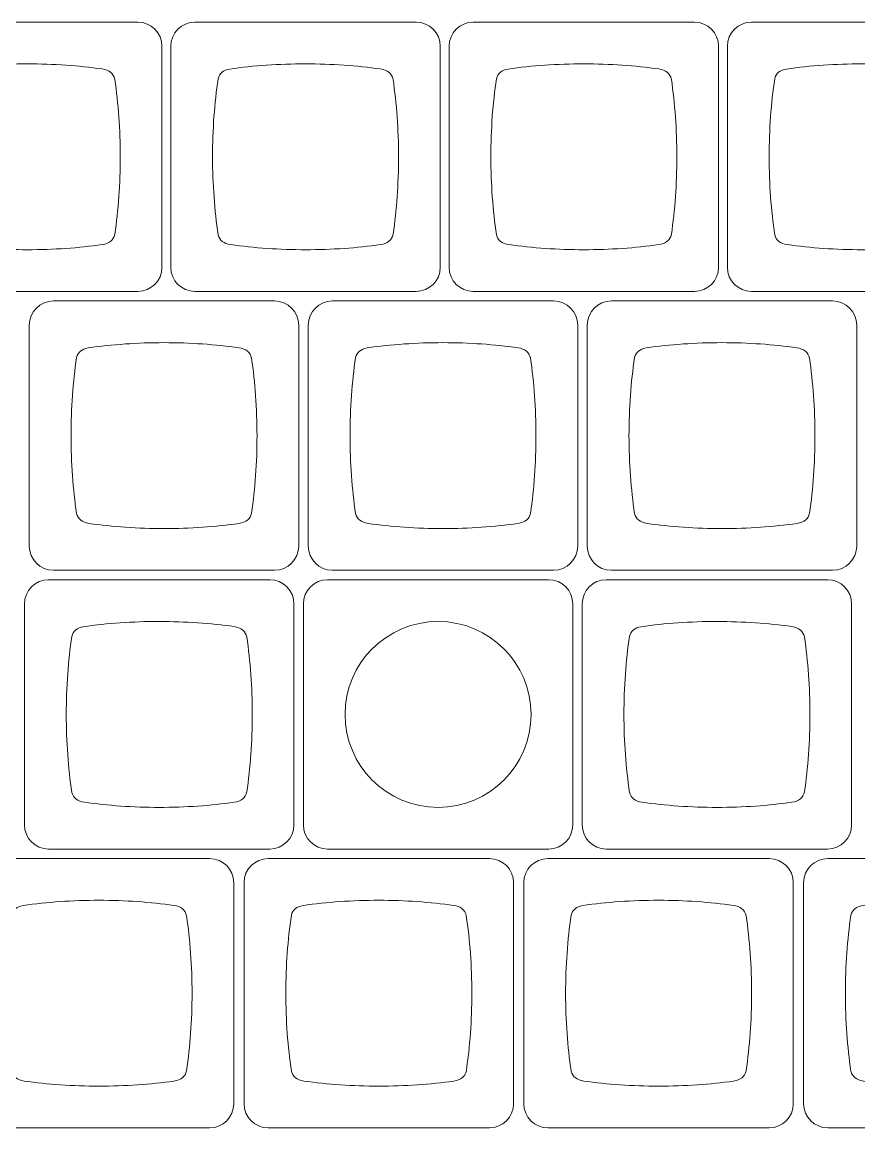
# Model space of a CAD drawing. Header units: millimetres. Extents: x -493 to 473, y -489 to 489.
# Drawn here: x -425.1 to -367.9, y -48.7 to 26.8 of the extents above; entities that cross this region are included whole.
import ezdxf

# ---------------------------------------------------------------- set-up
doc = ezdxf.new("R2010")
doc.units = ezdxf.units.MM
doc.header["$MEASUREMENT"] = 0
doc.layers.add('Layer 1', color=7, linetype='Continuous')

msp = doc.modelspace()

# ---------------------------------------------------------------- linework, layer by layer
at = {"layer": 'Layer 1', "color": 250, "lineweight": 9}
msp.add_ellipse((-396.6687, -20.4968), major_axis=(0, 6.35), ratio=1, dxfattribs=at)
for points, knots in [([(-432.2769, 8.4032), (-432.2769, 8.4032), (-417.1695, 8.4032), (-417.1695, 8.4032), (-417.1695, 8.4032), (-416.264, 8.4032), (-415.5232, 9.144), (-415.5232, 10.0495), (-415.5232, 10.0495), (-415.5232, 10.0495), (-415.5232, 25.1569), (-415.5232, 25.1569), (-415.5232, 25.1569), (-415.5232, 26.0624), (-416.264, 26.8032), (-417.1695, 26.8032), (-417.1695, 26.8032), (-417.1695, 26.8032), (-432.2769, 26.8032), (-432.2769, 26.8032), (-432.2769, 26.8032), (-433.1824, 26.8032), (-433.9232, 26.0624), (-433.9232, 25.1569), (-433.9232, 25.1569), (-433.9232, 25.1569), (-433.9232, 10.0495), (-433.9232, 10.0495), (-433.9232, 10.0495), (-433.9232, 9.144), (-433.1824, 8.4032), (-432.2769, 8.4032)], [0, 0, 0, 0, 0.1111111, 0.1111111, 0.1111111, 0.1111111, 0.2222222, 0.2222222, 0.2222222, 0.2222222, 0.3333333, 0.3333333, 0.3333333, 0.3333333, 0.4444444, 0.4444444, 0.4444444, 0.4444444, 0.5555556, 0.5555556, 0.5555556, 0.5555556, 0.6666667, 0.6666667, 0.6666667, 0.6666667, 0.7777778, 0.7777778, 0.7777778, 0.7777778, 1, 1, 1, 1]), ([(-413.2734, 8.4032), (-413.2734, 8.4032), (-398.166, 8.4032), (-398.166, 8.4032), (-398.166, 8.4032), (-397.2605, 8.4032), (-396.5197, 9.144), (-396.5197, 10.0495), (-396.5197, 10.0495), (-396.5197, 10.0495), (-396.5197, 25.1569), (-396.5197, 25.1569), (-396.5197, 25.1569), (-396.5197, 26.0624), (-397.2605, 26.8032), (-398.166, 26.8032), (-398.166, 26.8032), (-398.166, 26.8032), (-413.2734, 26.8032), (-413.2734, 26.8032), (-413.2734, 26.8032), (-414.1789, 26.8032), (-414.9197, 26.0624), (-414.9197, 25.1569), (-414.9197, 25.1569), (-414.9197, 25.1569), (-414.9197, 10.0495), (-414.9197, 10.0495), (-414.9197, 10.0495), (-414.9197, 9.144), (-414.1789, 8.4032), (-413.2734, 8.4032)], [0, 0, 0, 0, 0.1111111, 0.1111111, 0.1111111, 0.1111111, 0.2222222, 0.2222222, 0.2222222, 0.2222222, 0.3333333, 0.3333333, 0.3333333, 0.3333333, 0.4444444, 0.4444444, 0.4444444, 0.4444444, 0.5555556, 0.5555556, 0.5555556, 0.5555556, 0.6666667, 0.6666667, 0.6666667, 0.6666667, 0.7777778, 0.7777778, 0.7777778, 0.7777778, 1, 1, 1, 1]), ([(-394.2698, 8.4032), (-394.2698, 8.4032), (-379.1624, 8.4032), (-379.1624, 8.4032), (-379.1624, 8.4032), (-378.2569, 8.4032), (-377.5161, 9.144), (-377.5161, 10.0495), (-377.5161, 10.0495), (-377.5161, 10.0495), (-377.5161, 25.1569), (-377.5161, 25.1569), (-377.5161, 25.1569), (-377.5161, 26.0624), (-378.2569, 26.8032), (-379.1624, 26.8032), (-379.1624, 26.8032), (-379.1624, 26.8032), (-394.2698, 26.8032), (-394.2698, 26.8032), (-394.2698, 26.8032), (-395.1753, 26.8032), (-395.9161, 26.0624), (-395.9161, 25.1569), (-395.9161, 25.1569), (-395.9161, 25.1569), (-395.9161, 10.0495), (-395.9161, 10.0495), (-395.9161, 10.0495), (-395.9161, 9.144), (-395.1753, 8.4032), (-394.2698, 8.4032)], [0, 0, 0, 0, 0.1111111, 0.1111111, 0.1111111, 0.1111111, 0.2222222, 0.2222222, 0.2222222, 0.2222222, 0.3333333, 0.3333333, 0.3333333, 0.3333333, 0.4444444, 0.4444444, 0.4444444, 0.4444444, 0.5555556, 0.5555556, 0.5555556, 0.5555556, 0.6666667, 0.6666667, 0.6666667, 0.6666667, 0.7777778, 0.7777778, 0.7777778, 0.7777778, 1, 1, 1, 1]), ([(-375.2662, 8.4032), (-375.2662, 8.4032), (-360.1588, 8.4032), (-360.1588, 8.4032), (-360.1588, 8.4032), (-359.2533, 8.4032), (-358.5125, 9.144), (-358.5125, 10.0495), (-358.5125, 10.0495), (-358.5125, 10.0495), (-358.5125, 25.1569), (-358.5125, 25.1569), (-358.5125, 25.1569), (-358.5125, 26.0624), (-359.2533, 26.8032), (-360.1588, 26.8032), (-360.1588, 26.8032), (-360.1588, 26.8032), (-375.2662, 26.8032), (-375.2662, 26.8032), (-375.2662, 26.8032), (-376.1717, 26.8032), (-376.9125, 26.0624), (-376.9125, 25.1569), (-376.9125, 25.1569), (-376.9125, 25.1569), (-376.9125, 10.0495), (-376.9125, 10.0495), (-376.9125, 10.0495), (-376.9125, 9.144), (-376.1717, 8.4032), (-375.2662, 8.4032)], [0, 0, 0, 0, 0.1111111, 0.1111111, 0.1111111, 0.1111111, 0.2222222, 0.2222222, 0.2222222, 0.2222222, 0.3333333, 0.3333333, 0.3333333, 0.3333333, 0.4444444, 0.4444444, 0.4444444, 0.4444444, 0.5555556, 0.5555556, 0.5555556, 0.5555556, 0.6666667, 0.6666667, 0.6666667, 0.6666667, 0.7777778, 0.7777778, 0.7777778, 0.7777778, 1, 1, 1, 1]), ([(-424.723, 23.9527), (-422.9324, 23.9522), (-421.2125, 23.8293), (-419.6103, 23.6038), (-419.6103, 23.6038), (-419.6103, 23.6038), (-419.6103, 23.6037), (-419.6103, 23.6037), (-419.6103, 23.6037), (-419.1235, 23.5308), (-418.8336, 23.2982), (-418.7464, 22.8935), (-418.7464, 22.8935), (-418.5044, 21.2406), (-418.3721, 19.459), (-418.3717, 17.6012), (-418.3717, 17.6012), (-418.3712, 15.7435), (-418.5027, 13.9619), (-418.7439, 12.309), (-418.7439, 12.309), (-418.8309, 11.9048), (-419.1202, 11.6724), (-419.6059, 11.5995), (-419.6059, 11.5995), (-421.2084, 11.3746), (-422.9288, 11.2524), (-424.7201, 11.2528), (-424.7201, 11.2528), (-426.5119, 11.2532), (-428.2329, 11.3764), (-429.8359, 11.6022), (-429.8359, 11.6022), (-429.8359, 11.6022), (-429.8358, 11.6026), (-429.8358, 11.6026), (-429.8358, 11.6026), (-430.3088, 11.6734), (-430.596, 11.8951), (-430.6919, 12.2791), (-430.6919, 12.2791), (-430.9369, 13.9412), (-431.071, 15.7341), (-431.0714, 17.6042), (-431.0714, 17.6042), (-431.0719, 19.476), (-430.9384, 21.2704), (-430.6938, 22.9337), (-430.6938, 22.9337), (-430.6012, 23.3006), (-430.3332, 23.5186), (-429.8944, 23.5978), (-429.8944, 23.5978), (-428.2757, 23.8279), (-426.5356, 23.9531), (-424.723, 23.9527)], [0, 0, 0, 0, 0.0666667, 0.0666667, 0.0666667, 0.0666667, 0.1333333, 0.1333333, 0.1333333, 0.1333333, 0.2, 0.2, 0.2, 0.2, 0.2666667, 0.2666667, 0.2666667, 0.2666667, 0.3333333, 0.3333333, 0.3333333, 0.3333333, 0.4, 0.4, 0.4, 0.4, 0.4666667, 0.4666667, 0.4666667, 0.4666667, 0.5333333, 0.5333333, 0.5333333, 0.5333333, 0.6, 0.6, 0.6, 0.6, 0.6666667, 0.6666667, 0.6666667, 0.6666667, 0.7333333, 0.7333333, 0.7333333, 0.7333333, 0.8, 0.8, 0.8, 0.8, 0.8666667, 0.8666667, 0.8666667, 0.8666667, 1, 1, 1, 1]), ([(-405.7195, 23.9527), (-403.9289, 23.9522), (-402.209, 23.8293), (-400.6068, 23.6038), (-400.6068, 23.6038), (-400.6068, 23.6038), (-400.6068, 23.6037), (-400.6068, 23.6037), (-400.6068, 23.6037), (-400.12, 23.5308), (-399.8301, 23.2982), (-399.7429, 22.8935), (-399.7429, 22.8935), (-399.5009, 21.2406), (-399.3686, 19.459), (-399.3682, 17.6012), (-399.3682, 17.6012), (-399.3677, 15.7435), (-399.4992, 13.9619), (-399.7404, 12.309), (-399.7404, 12.309), (-399.8274, 11.9048), (-400.1167, 11.6724), (-400.6024, 11.5995), (-400.6024, 11.5995), (-402.2049, 11.3746), (-403.9253, 11.2524), (-405.7166, 11.2528), (-405.7166, 11.2528), (-407.5084, 11.2532), (-409.2294, 11.3764), (-410.8324, 11.6022), (-410.8324, 11.6022), (-410.8324, 11.6022), (-410.8323, 11.6026), (-410.8323, 11.6026), (-410.8323, 11.6026), (-411.3053, 11.6734), (-411.5925, 11.8951), (-411.6884, 12.2791), (-411.6884, 12.2791), (-411.9334, 13.9412), (-412.0675, 15.7341), (-412.0679, 17.6042), (-412.0679, 17.6042), (-412.0684, 19.476), (-411.9349, 21.2704), (-411.6903, 22.9337), (-411.6903, 22.9337), (-411.5977, 23.3006), (-411.3297, 23.5186), (-410.8909, 23.5978), (-410.8909, 23.5978), (-409.2722, 23.8279), (-407.5321, 23.9531), (-405.7195, 23.9527)], [0, 0, 0, 0, 0.0666667, 0.0666667, 0.0666667, 0.0666667, 0.1333333, 0.1333333, 0.1333333, 0.1333333, 0.2, 0.2, 0.2, 0.2, 0.2666667, 0.2666667, 0.2666667, 0.2666667, 0.3333333, 0.3333333, 0.3333333, 0.3333333, 0.4, 0.4, 0.4, 0.4, 0.4666667, 0.4666667, 0.4666667, 0.4666667, 0.5333333, 0.5333333, 0.5333333, 0.5333333, 0.6, 0.6, 0.6, 0.6, 0.6666667, 0.6666667, 0.6666667, 0.6666667, 0.7333333, 0.7333333, 0.7333333, 0.7333333, 0.8, 0.8, 0.8, 0.8, 0.8666667, 0.8666667, 0.8666667, 0.8666667, 1, 1, 1, 1]), ([(-386.7159, 23.9527), (-384.9253, 23.9522), (-383.2054, 23.8293), (-381.6032, 23.6038), (-381.6032, 23.6038), (-381.6032, 23.6038), (-381.6032, 23.6037), (-381.6032, 23.6037), (-381.6032, 23.6037), (-381.1164, 23.5308), (-380.8265, 23.2982), (-380.7393, 22.8935), (-380.7393, 22.8935), (-380.4973, 21.2406), (-380.365, 19.459), (-380.3646, 17.6012), (-380.3646, 17.6012), (-380.3641, 15.7435), (-380.4956, 13.9619), (-380.7368, 12.309), (-380.7368, 12.309), (-380.8238, 11.9048), (-381.1131, 11.6724), (-381.5988, 11.5995), (-381.5988, 11.5995), (-383.2013, 11.3746), (-384.9217, 11.2524), (-386.713, 11.2528), (-386.713, 11.2528), (-388.5048, 11.2532), (-390.2258, 11.3764), (-391.8288, 11.6022), (-391.8288, 11.6022), (-391.8288, 11.6022), (-391.8287, 11.6026), (-391.8287, 11.6026), (-391.8287, 11.6026), (-392.3017, 11.6734), (-392.5889, 11.8951), (-392.6848, 12.2791), (-392.6848, 12.2791), (-392.9298, 13.9412), (-393.0639, 15.7341), (-393.0643, 17.6042), (-393.0643, 17.6042), (-393.0648, 19.476), (-392.9313, 21.2704), (-392.6867, 22.9337), (-392.6867, 22.9337), (-392.5941, 23.3006), (-392.3261, 23.5186), (-391.8873, 23.5978), (-391.8873, 23.5978), (-390.2686, 23.8279), (-388.5285, 23.9531), (-386.7159, 23.9527)], [0, 0, 0, 0, 0.0666667, 0.0666667, 0.0666667, 0.0666667, 0.1333333, 0.1333333, 0.1333333, 0.1333333, 0.2, 0.2, 0.2, 0.2, 0.2666667, 0.2666667, 0.2666667, 0.2666667, 0.3333333, 0.3333333, 0.3333333, 0.3333333, 0.4, 0.4, 0.4, 0.4, 0.4666667, 0.4666667, 0.4666667, 0.4666667, 0.5333333, 0.5333333, 0.5333333, 0.5333333, 0.6, 0.6, 0.6, 0.6, 0.6666667, 0.6666667, 0.6666667, 0.6666667, 0.7333333, 0.7333333, 0.7333333, 0.7333333, 0.8, 0.8, 0.8, 0.8, 0.8666667, 0.8666667, 0.8666667, 0.8666667, 1, 1, 1, 1]), ([(-367.7123, 23.9527), (-365.9217, 23.9522), (-364.2018, 23.8293), (-362.5996, 23.6038), (-362.5996, 23.6038), (-362.5996, 23.6038), (-362.5996, 23.6037), (-362.5996, 23.6037), (-362.5996, 23.6037), (-362.1128, 23.5308), (-361.8229, 23.2982), (-361.7357, 22.8935), (-361.7357, 22.8935), (-361.4937, 21.2406), (-361.3614, 19.459), (-361.361, 17.6012), (-361.361, 17.6012), (-361.3605, 15.7435), (-361.492, 13.9619), (-361.7332, 12.309), (-361.7332, 12.309), (-361.8202, 11.9048), (-362.1095, 11.6724), (-362.5952, 11.5995), (-362.5952, 11.5995), (-364.1977, 11.3746), (-365.9181, 11.2524), (-367.7094, 11.2528), (-367.7094, 11.2528), (-369.5012, 11.2532), (-371.2222, 11.3764), (-372.8252, 11.6022), (-372.8252, 11.6022), (-372.8252, 11.6022), (-372.8251, 11.6026), (-372.8251, 11.6026), (-372.8251, 11.6026), (-373.2981, 11.6734), (-373.5853, 11.8951), (-373.6812, 12.2791), (-373.6812, 12.2791), (-373.9262, 13.9412), (-374.0603, 15.7341), (-374.0607, 17.6042), (-374.0607, 17.6042), (-374.0612, 19.476), (-373.9277, 21.2704), (-373.6831, 22.9337), (-373.6831, 22.9337), (-373.5905, 23.3006), (-373.3225, 23.5186), (-372.8837, 23.5978), (-372.8837, 23.5978), (-371.265, 23.8279), (-369.5249, 23.9531), (-367.7123, 23.9527)], [0, 0, 0, 0, 0.0666667, 0.0666667, 0.0666667, 0.0666667, 0.1333333, 0.1333333, 0.1333333, 0.1333333, 0.2, 0.2, 0.2, 0.2, 0.2666667, 0.2666667, 0.2666667, 0.2666667, 0.3333333, 0.3333333, 0.3333333, 0.3333333, 0.4, 0.4, 0.4, 0.4, 0.4666667, 0.4666667, 0.4666667, 0.4666667, 0.5333333, 0.5333333, 0.5333333, 0.5333333, 0.6, 0.6, 0.6, 0.6, 0.6666667, 0.6666667, 0.6666667, 0.6666667, 0.7333333, 0.7333333, 0.7333333, 0.7333333, 0.8, 0.8, 0.8, 0.8, 0.8666667, 0.8666667, 0.8666667, 0.8666667, 1, 1, 1, 1]), ([(-422.9376, -10.6468), (-422.9376, -10.6468), (-407.8302, -10.6468), (-407.8302, -10.6468), (-407.8302, -10.6468), (-406.9247, -10.6468), (-406.1839, -9.906), (-406.1839, -9.0005), (-406.1839, -9.0005), (-406.1839, -9.0005), (-406.1839, 6.1069), (-406.1839, 6.1069), (-406.1839, 6.1069), (-406.1839, 7.0124), (-406.9247, 7.7532), (-407.8302, 7.7532), (-407.8302, 7.7532), (-407.8302, 7.7532), (-422.9376, 7.7532), (-422.9376, 7.7532), (-422.9376, 7.7532), (-423.8431, 7.7532), (-424.5839, 7.0124), (-424.5839, 6.1069), (-424.5839, 6.1069), (-424.5839, 6.1069), (-424.5839, -9.0005), (-424.5839, -9.0005), (-424.5839, -9.0005), (-424.5839, -9.906), (-423.8431, -10.6468), (-422.9376, -10.6468)], [0, 0, 0, 0, 0.1111111, 0.1111111, 0.1111111, 0.1111111, 0.2222222, 0.2222222, 0.2222222, 0.2222222, 0.3333333, 0.3333333, 0.3333333, 0.3333333, 0.4444444, 0.4444444, 0.4444444, 0.4444444, 0.5555556, 0.5555556, 0.5555556, 0.5555556, 0.6666667, 0.6666667, 0.6666667, 0.6666667, 0.7777778, 0.7777778, 0.7777778, 0.7777778, 1, 1, 1, 1]), ([(-403.8876, -10.6468), (-403.8876, -10.6468), (-388.7802, -10.6468), (-388.7802, -10.6468), (-388.7802, -10.6468), (-387.8747, -10.6468), (-387.1339, -9.906), (-387.1339, -9.0005), (-387.1339, -9.0005), (-387.1339, -9.0005), (-387.1339, 6.1069), (-387.1339, 6.1069), (-387.1339, 6.1069), (-387.1339, 7.0124), (-387.8747, 7.7532), (-388.7802, 7.7532), (-388.7802, 7.7532), (-388.7802, 7.7532), (-403.8876, 7.7532), (-403.8876, 7.7532), (-403.8876, 7.7532), (-404.7931, 7.7532), (-405.5339, 7.0124), (-405.5339, 6.1069), (-405.5339, 6.1069), (-405.5339, 6.1069), (-405.5339, -9.0005), (-405.5339, -9.0005), (-405.5339, -9.0005), (-405.5339, -9.906), (-404.7931, -10.6468), (-403.8876, -10.6468)], [0, 0, 0, 0, 0.1111111, 0.1111111, 0.1111111, 0.1111111, 0.2222222, 0.2222222, 0.2222222, 0.2222222, 0.3333333, 0.3333333, 0.3333333, 0.3333333, 0.4444444, 0.4444444, 0.4444444, 0.4444444, 0.5555556, 0.5555556, 0.5555556, 0.5555556, 0.6666667, 0.6666667, 0.6666667, 0.6666667, 0.7777778, 0.7777778, 0.7777778, 0.7777778, 1, 1, 1, 1]), ([(-384.8376, -10.6468), (-384.8376, -10.6468), (-369.7302, -10.6468), (-369.7302, -10.6468), (-369.7302, -10.6468), (-368.8247, -10.6468), (-368.0839, -9.906), (-368.0839, -9.0005), (-368.0839, -9.0005), (-368.0839, -9.0005), (-368.0839, 6.1069), (-368.0839, 6.1069), (-368.0839, 6.1069), (-368.0839, 7.0124), (-368.8247, 7.7532), (-369.7302, 7.7532), (-369.7302, 7.7532), (-369.7302, 7.7532), (-384.8376, 7.7532), (-384.8376, 7.7532), (-384.8376, 7.7532), (-385.7431, 7.7532), (-386.4839, 7.0124), (-386.4839, 6.1069), (-386.4839, 6.1069), (-386.4839, 6.1069), (-386.4839, -9.0005), (-386.4839, -9.0005), (-386.4839, -9.0005), (-386.4839, -9.906), (-385.7431, -10.6468), (-384.8376, -10.6468)], [0, 0, 0, 0, 0.1111111, 0.1111111, 0.1111111, 0.1111111, 0.2222222, 0.2222222, 0.2222222, 0.2222222, 0.3333333, 0.3333333, 0.3333333, 0.3333333, 0.4444444, 0.4444444, 0.4444444, 0.4444444, 0.5555556, 0.5555556, 0.5555556, 0.5555556, 0.6666667, 0.6666667, 0.6666667, 0.6666667, 0.7777778, 0.7777778, 0.7777778, 0.7777778, 1, 1, 1, 1]), ([(-415.3837, 4.9027), (-413.5931, 4.9022), (-411.8732, 4.7793), (-410.271, 4.5538), (-410.271, 4.5538), (-410.271, 4.5538), (-410.271, 4.5537), (-410.271, 4.5537), (-410.271, 4.5537), (-409.7842, 4.4808), (-409.4943, 4.2482), (-409.4071, 3.8435), (-409.4071, 3.8435), (-409.1651, 2.1906), (-409.0328, 0.409), (-409.0324, -1.4488), (-409.0324, -1.4488), (-409.0319, -3.3065), (-409.1634, -5.0881), (-409.4046, -6.741), (-409.4046, -6.741), (-409.4916, -7.1452), (-409.7809, -7.3776), (-410.2666, -7.4505), (-410.2666, -7.4505), (-411.8691, -7.6754), (-413.5895, -7.7976), (-415.3808, -7.7972), (-415.3808, -7.7972), (-417.1726, -7.7968), (-418.8936, -7.6736), (-420.4966, -7.4478), (-420.4966, -7.4478), (-420.4966, -7.4478), (-420.4965, -7.4474), (-420.4965, -7.4474), (-420.4965, -7.4474), (-420.9695, -7.3766), (-421.2567, -7.1549), (-421.3526, -6.7709), (-421.3526, -6.7709), (-421.5976, -5.1088), (-421.7317, -3.3159), (-421.7321, -1.4458), (-421.7321, -1.4458), (-421.7326, 0.426), (-421.5991, 2.2204), (-421.3545, 3.8837), (-421.3545, 3.8837), (-421.2619, 4.2506), (-420.9939, 4.4686), (-420.5551, 4.5478), (-420.5551, 4.5478), (-418.9364, 4.7779), (-417.1963, 4.9031), (-415.3837, 4.9027)], [0, 0, 0, 0, 0.0666667, 0.0666667, 0.0666667, 0.0666667, 0.1333333, 0.1333333, 0.1333333, 0.1333333, 0.2, 0.2, 0.2, 0.2, 0.2666667, 0.2666667, 0.2666667, 0.2666667, 0.3333333, 0.3333333, 0.3333333, 0.3333333, 0.4, 0.4, 0.4, 0.4, 0.4666667, 0.4666667, 0.4666667, 0.4666667, 0.5333333, 0.5333333, 0.5333333, 0.5333333, 0.6, 0.6, 0.6, 0.6, 0.6666667, 0.6666667, 0.6666667, 0.6666667, 0.7333333, 0.7333333, 0.7333333, 0.7333333, 0.8, 0.8, 0.8, 0.8, 0.8666667, 0.8666667, 0.8666667, 0.8666667, 1, 1, 1, 1]), ([(-396.3337, 4.9027), (-394.5431, 4.9022), (-392.8232, 4.7793), (-391.221, 4.5538), (-391.221, 4.5538), (-391.221, 4.5538), (-391.221, 4.5537), (-391.221, 4.5537), (-391.221, 4.5537), (-390.7342, 4.4808), (-390.4443, 4.2482), (-390.3571, 3.8435), (-390.3571, 3.8435), (-390.1151, 2.1906), (-389.9828, 0.409), (-389.9824, -1.4488), (-389.9824, -1.4488), (-389.9819, -3.3065), (-390.1134, -5.0881), (-390.3546, -6.741), (-390.3546, -6.741), (-390.4416, -7.1452), (-390.7309, -7.3776), (-391.2166, -7.4505), (-391.2166, -7.4505), (-392.8191, -7.6754), (-394.5395, -7.7976), (-396.3308, -7.7972), (-396.3308, -7.7972), (-398.1226, -7.7968), (-399.8436, -7.6736), (-401.4466, -7.4478), (-401.4466, -7.4478), (-401.4466, -7.4478), (-401.4465, -7.4474), (-401.4465, -7.4474), (-401.4465, -7.4474), (-401.9195, -7.3766), (-402.2067, -7.1549), (-402.3026, -6.7709), (-402.3026, -6.7709), (-402.5476, -5.1088), (-402.6817, -3.3159), (-402.6821, -1.4458), (-402.6821, -1.4458), (-402.6826, 0.426), (-402.5491, 2.2204), (-402.3045, 3.8837), (-402.3045, 3.8837), (-402.2119, 4.2506), (-401.9439, 4.4686), (-401.5051, 4.5478), (-401.5051, 4.5478), (-399.8864, 4.7779), (-398.1463, 4.9031), (-396.3337, 4.9027)], [0, 0, 0, 0, 0.0666667, 0.0666667, 0.0666667, 0.0666667, 0.1333333, 0.1333333, 0.1333333, 0.1333333, 0.2, 0.2, 0.2, 0.2, 0.2666667, 0.2666667, 0.2666667, 0.2666667, 0.3333333, 0.3333333, 0.3333333, 0.3333333, 0.4, 0.4, 0.4, 0.4, 0.4666667, 0.4666667, 0.4666667, 0.4666667, 0.5333333, 0.5333333, 0.5333333, 0.5333333, 0.6, 0.6, 0.6, 0.6, 0.6666667, 0.6666667, 0.6666667, 0.6666667, 0.7333333, 0.7333333, 0.7333333, 0.7333333, 0.8, 0.8, 0.8, 0.8, 0.8666667, 0.8666667, 0.8666667, 0.8666667, 1, 1, 1, 1]), ([(-377.2837, 4.9027), (-375.4931, 4.9022), (-373.7732, 4.7793), (-372.171, 4.5538), (-372.171, 4.5538), (-372.171, 4.5538), (-372.171, 4.5537), (-372.171, 4.5537), (-372.171, 4.5537), (-371.6842, 4.4808), (-371.3943, 4.2482), (-371.3071, 3.8435), (-371.3071, 3.8435), (-371.0651, 2.1906), (-370.9328, 0.409), (-370.9324, -1.4488), (-370.9324, -1.4488), (-370.9319, -3.3065), (-371.0634, -5.0881), (-371.3046, -6.741), (-371.3046, -6.741), (-371.3916, -7.1452), (-371.6809, -7.3776), (-372.1666, -7.4505), (-372.1666, -7.4505), (-373.7691, -7.6754), (-375.4895, -7.7976), (-377.2808, -7.7972), (-377.2808, -7.7972), (-379.0726, -7.7968), (-380.7936, -7.6736), (-382.3966, -7.4478), (-382.3966, -7.4478), (-382.3966, -7.4478), (-382.3965, -7.4474), (-382.3965, -7.4474), (-382.3965, -7.4474), (-382.8695, -7.3766), (-383.1567, -7.1549), (-383.2526, -6.7709), (-383.2526, -6.7709), (-383.4976, -5.1088), (-383.6317, -3.3159), (-383.6321, -1.4458), (-383.6321, -1.4458), (-383.6326, 0.426), (-383.4991, 2.2204), (-383.2545, 3.8837), (-383.2545, 3.8837), (-383.1619, 4.2506), (-382.8939, 4.4686), (-382.4551, 4.5478), (-382.4551, 4.5478), (-380.8364, 4.7779), (-379.0963, 4.9031), (-377.2837, 4.9027)], [0, 0, 0, 0, 0.0666667, 0.0666667, 0.0666667, 0.0666667, 0.1333333, 0.1333333, 0.1333333, 0.1333333, 0.2, 0.2, 0.2, 0.2, 0.2666667, 0.2666667, 0.2666667, 0.2666667, 0.3333333, 0.3333333, 0.3333333, 0.3333333, 0.4, 0.4, 0.4, 0.4, 0.4666667, 0.4666667, 0.4666667, 0.4666667, 0.5333333, 0.5333333, 0.5333333, 0.5333333, 0.6, 0.6, 0.6, 0.6, 0.6666667, 0.6666667, 0.6666667, 0.6666667, 0.7333333, 0.7333333, 0.7333333, 0.7333333, 0.8, 0.8, 0.8, 0.8, 0.8666667, 0.8666667, 0.8666667, 0.8666667, 1, 1, 1, 1]), ([(-423.2637, -29.6968), (-423.2637, -29.6968), (-408.1563, -29.6968), (-408.1563, -29.6968), (-408.1563, -29.6968), (-407.2508, -29.6968), (-406.51, -28.956), (-406.51, -28.0505), (-406.51, -28.0505), (-406.51, -28.0505), (-406.51, -12.9431), (-406.51, -12.9431), (-406.51, -12.9431), (-406.51, -12.0376), (-407.2508, -11.2968), (-408.1563, -11.2968), (-408.1563, -11.2968), (-408.1563, -11.2968), (-423.2637, -11.2968), (-423.2637, -11.2968), (-423.2637, -11.2968), (-424.1692, -11.2968), (-424.91, -12.0376), (-424.91, -12.9431), (-424.91, -12.9431), (-424.91, -12.9431), (-424.91, -28.0505), (-424.91, -28.0505), (-424.91, -28.0505), (-424.91, -28.956), (-424.1692, -29.6968), (-423.2637, -29.6968)], [0, 0, 0, 0, 0.1111111, 0.1111111, 0.1111111, 0.1111111, 0.2222222, 0.2222222, 0.2222222, 0.2222222, 0.3333333, 0.3333333, 0.3333333, 0.3333333, 0.4444444, 0.4444444, 0.4444444, 0.4444444, 0.5555556, 0.5555556, 0.5555556, 0.5555556, 0.6666667, 0.6666667, 0.6666667, 0.6666667, 0.7777778, 0.7777778, 0.7777778, 0.7777778, 1, 1, 1, 1]), ([(-404.2224, -29.6968), (-404.2224, -29.6968), (-389.115, -29.6968), (-389.115, -29.6968), (-389.115, -29.6968), (-388.2095, -29.6968), (-387.4687, -28.956), (-387.4687, -28.0505), (-387.4687, -28.0505), (-387.4687, -28.0505), (-387.4687, -12.9431), (-387.4687, -12.9431), (-387.4687, -12.9431), (-387.4687, -12.0376), (-388.2095, -11.2968), (-389.115, -11.2968), (-389.115, -11.2968), (-389.115, -11.2968), (-404.2224, -11.2968), (-404.2224, -11.2968), (-404.2224, -11.2968), (-405.1279, -11.2968), (-405.8687, -12.0376), (-405.8687, -12.9431), (-405.8687, -12.9431), (-405.8687, -12.9431), (-405.8687, -28.0505), (-405.8687, -28.0505), (-405.8687, -28.0505), (-405.8687, -28.956), (-405.1279, -29.6968), (-404.2224, -29.6968)], [0, 0, 0, 0, 0.1111111, 0.1111111, 0.1111111, 0.1111111, 0.2222222, 0.2222222, 0.2222222, 0.2222222, 0.3333333, 0.3333333, 0.3333333, 0.3333333, 0.4444444, 0.4444444, 0.4444444, 0.4444444, 0.5555556, 0.5555556, 0.5555556, 0.5555556, 0.6666667, 0.6666667, 0.6666667, 0.6666667, 0.7777778, 0.7777778, 0.7777778, 0.7777778, 1, 1, 1, 1]), ([(-385.1811, -29.6968), (-385.1811, -29.6968), (-370.0737, -29.6968), (-370.0737, -29.6968), (-370.0737, -29.6968), (-369.1682, -29.6968), (-368.4274, -28.956), (-368.4274, -28.0505), (-368.4274, -28.0505), (-368.4274, -28.0505), (-368.4274, -12.9431), (-368.4274, -12.9431), (-368.4274, -12.9431), (-368.4274, -12.0376), (-369.1682, -11.2968), (-370.0737, -11.2968), (-370.0737, -11.2968), (-370.0737, -11.2968), (-385.1811, -11.2968), (-385.1811, -11.2968), (-385.1811, -11.2968), (-386.0866, -11.2968), (-386.8274, -12.0376), (-386.8274, -12.9431), (-386.8274, -12.9431), (-386.8274, -12.9431), (-386.8274, -28.0505), (-386.8274, -28.0505), (-386.8274, -28.0505), (-386.8274, -28.956), (-386.0866, -29.6968), (-385.1811, -29.6968)], [0, 0, 0, 0, 0.1111111, 0.1111111, 0.1111111, 0.1111111, 0.2222222, 0.2222222, 0.2222222, 0.2222222, 0.3333333, 0.3333333, 0.3333333, 0.3333333, 0.4444444, 0.4444444, 0.4444444, 0.4444444, 0.5555556, 0.5555556, 0.5555556, 0.5555556, 0.6666667, 0.6666667, 0.6666667, 0.6666667, 0.7777778, 0.7777778, 0.7777778, 0.7777778, 1, 1, 1, 1]), ([(-415.7098, -14.1473), (-413.9192, -14.1478), (-412.1993, -14.2707), (-410.5971, -14.4962), (-410.5971, -14.4962), (-410.5971, -14.4962), (-410.5971, -14.4963), (-410.5971, -14.4963), (-410.5971, -14.4963), (-410.1103, -14.5692), (-409.8204, -14.8018), (-409.7332, -15.2065), (-409.7332, -15.2065), (-409.4912, -16.8594), (-409.3589, -18.641), (-409.3585, -20.4988), (-409.3585, -20.4988), (-409.358, -22.3565), (-409.4895, -24.1381), (-409.7307, -25.791), (-409.7307, -25.791), (-409.8177, -26.1952), (-410.107, -26.4276), (-410.5927, -26.5005), (-410.5927, -26.5005), (-412.1952, -26.7254), (-413.9156, -26.8476), (-415.7069, -26.8472), (-415.7069, -26.8472), (-417.4987, -26.8468), (-419.2197, -26.7236), (-420.8227, -26.4978), (-420.8227, -26.4978), (-420.8227, -26.4978), (-420.8226, -26.4974), (-420.8226, -26.4974), (-420.8226, -26.4974), (-421.2956, -26.4266), (-421.5828, -26.2049), (-421.6787, -25.8209), (-421.6787, -25.8209), (-421.9237, -24.1588), (-422.0578, -22.3659), (-422.0582, -20.4958), (-422.0582, -20.4958), (-422.0587, -18.624), (-421.9252, -16.8296), (-421.6806, -15.1663), (-421.6806, -15.1663), (-421.588, -14.7994), (-421.32, -14.5814), (-420.8812, -14.5022), (-420.8812, -14.5022), (-419.2625, -14.2721), (-417.5224, -14.1469), (-415.7098, -14.1473)], [0, 0, 0, 0, 0.0666667, 0.0666667, 0.0666667, 0.0666667, 0.1333333, 0.1333333, 0.1333333, 0.1333333, 0.2, 0.2, 0.2, 0.2, 0.2666667, 0.2666667, 0.2666667, 0.2666667, 0.3333333, 0.3333333, 0.3333333, 0.3333333, 0.4, 0.4, 0.4, 0.4, 0.4666667, 0.4666667, 0.4666667, 0.4666667, 0.5333333, 0.5333333, 0.5333333, 0.5333333, 0.6, 0.6, 0.6, 0.6, 0.6666667, 0.6666667, 0.6666667, 0.6666667, 0.7333333, 0.7333333, 0.7333333, 0.7333333, 0.8, 0.8, 0.8, 0.8, 0.8666667, 0.8666667, 0.8666667, 0.8666667, 1, 1, 1, 1]), ([(-377.6272, -14.1473), (-375.8366, -14.1478), (-374.1167, -14.2707), (-372.5145, -14.4962), (-372.5145, -14.4962), (-372.5145, -14.4962), (-372.5145, -14.4963), (-372.5145, -14.4963), (-372.5145, -14.4963), (-372.0277, -14.5692), (-371.7378, -14.8018), (-371.6506, -15.2065), (-371.6506, -15.2065), (-371.4086, -16.8594), (-371.2763, -18.641), (-371.2759, -20.4988), (-371.2759, -20.4988), (-371.2754, -22.3565), (-371.4069, -24.1381), (-371.6481, -25.791), (-371.6481, -25.791), (-371.7351, -26.1952), (-372.0244, -26.4276), (-372.5101, -26.5005), (-372.5101, -26.5005), (-374.1126, -26.7254), (-375.833, -26.8476), (-377.6243, -26.8472), (-377.6243, -26.8472), (-379.4161, -26.8468), (-381.1371, -26.7236), (-382.7401, -26.4978), (-382.7401, -26.4978), (-382.7401, -26.4978), (-382.74, -26.4974), (-382.74, -26.4974), (-382.74, -26.4974), (-383.213, -26.4266), (-383.5002, -26.2049), (-383.5961, -25.8209), (-383.5961, -25.8209), (-383.8411, -24.1588), (-383.9752, -22.3659), (-383.9756, -20.4958), (-383.9756, -20.4958), (-383.9761, -18.624), (-383.8426, -16.8296), (-383.598, -15.1663), (-383.598, -15.1663), (-383.5054, -14.7994), (-383.2374, -14.5814), (-382.7986, -14.5022), (-382.7986, -14.5022), (-381.1799, -14.2721), (-379.4398, -14.1469), (-377.6272, -14.1473)], [0, 0, 0, 0, 0.0666667, 0.0666667, 0.0666667, 0.0666667, 0.1333333, 0.1333333, 0.1333333, 0.1333333, 0.2, 0.2, 0.2, 0.2, 0.2666667, 0.2666667, 0.2666667, 0.2666667, 0.3333333, 0.3333333, 0.3333333, 0.3333333, 0.4, 0.4, 0.4, 0.4, 0.4666667, 0.4666667, 0.4666667, 0.4666667, 0.5333333, 0.5333333, 0.5333333, 0.5333333, 0.6, 0.6, 0.6, 0.6, 0.6666667, 0.6666667, 0.6666667, 0.6666667, 0.7333333, 0.7333333, 0.7333333, 0.7333333, 0.8, 0.8, 0.8, 0.8, 0.8666667, 0.8666667, 0.8666667, 0.8666667, 1, 1, 1, 1]), ([(-427.3751, -48.7468), (-427.3751, -48.7468), (-412.2677, -48.7468), (-412.2677, -48.7468), (-412.2677, -48.7468), (-411.3622, -48.7468), (-410.6214, -48.006), (-410.6214, -47.1005), (-410.6214, -47.1005), (-410.6214, -47.1005), (-410.6214, -31.9931), (-410.6214, -31.9931), (-410.6214, -31.9931), (-410.6214, -31.0876), (-411.3622, -30.3468), (-412.2677, -30.3468), (-412.2677, -30.3468), (-412.2677, -30.3468), (-427.3751, -30.3468), (-427.3751, -30.3468), (-427.3751, -30.3468), (-428.2806, -30.3468), (-429.0214, -31.0876), (-429.0214, -31.9931), (-429.0214, -31.9931), (-429.0214, -31.9931), (-429.0214, -47.1005), (-429.0214, -47.1005), (-429.0214, -47.1005), (-429.0214, -48.006), (-428.2806, -48.7468), (-427.3751, -48.7468)], [0, 0, 0, 0, 0.1111111, 0.1111111, 0.1111111, 0.1111111, 0.2222222, 0.2222222, 0.2222222, 0.2222222, 0.3333333, 0.3333333, 0.3333333, 0.3333333, 0.4444444, 0.4444444, 0.4444444, 0.4444444, 0.5555556, 0.5555556, 0.5555556, 0.5555556, 0.6666667, 0.6666667, 0.6666667, 0.6666667, 0.7777778, 0.7777778, 0.7777778, 0.7777778, 1, 1, 1, 1]), ([(-408.271, -48.7468), (-408.271, -48.7468), (-393.1636, -48.7468), (-393.1636, -48.7468), (-393.1636, -48.7468), (-392.2581, -48.7468), (-391.5173, -48.006), (-391.5173, -47.1005), (-391.5173, -47.1005), (-391.5173, -47.1005), (-391.5173, -31.9931), (-391.5173, -31.9931), (-391.5173, -31.9931), (-391.5173, -31.0876), (-392.2581, -30.3468), (-393.1636, -30.3468), (-393.1636, -30.3468), (-393.1636, -30.3468), (-408.271, -30.3468), (-408.271, -30.3468), (-408.271, -30.3468), (-409.1765, -30.3468), (-409.9173, -31.0876), (-409.9173, -31.9931), (-409.9173, -31.9931), (-409.9173, -31.9931), (-409.9173, -47.1005), (-409.9173, -47.1005), (-409.9173, -47.1005), (-409.9173, -48.006), (-409.1765, -48.7468), (-408.271, -48.7468)], [0, 0, 0, 0, 0.1111111, 0.1111111, 0.1111111, 0.1111111, 0.2222222, 0.2222222, 0.2222222, 0.2222222, 0.3333333, 0.3333333, 0.3333333, 0.3333333, 0.4444444, 0.4444444, 0.4444444, 0.4444444, 0.5555556, 0.5555556, 0.5555556, 0.5555556, 0.6666667, 0.6666667, 0.6666667, 0.6666667, 0.7777778, 0.7777778, 0.7777778, 0.7777778, 1, 1, 1, 1]), ([(-389.1668, -48.7468), (-389.1668, -48.7468), (-374.0594, -48.7468), (-374.0594, -48.7468), (-374.0594, -48.7468), (-373.1539, -48.7468), (-372.4131, -48.006), (-372.4131, -47.1005), (-372.4131, -47.1005), (-372.4131, -47.1005), (-372.4131, -31.9931), (-372.4131, -31.9931), (-372.4131, -31.9931), (-372.4131, -31.0876), (-373.1539, -30.3468), (-374.0594, -30.3468), (-374.0594, -30.3468), (-374.0594, -30.3468), (-389.1668, -30.3468), (-389.1668, -30.3468), (-389.1668, -30.3468), (-390.0723, -30.3468), (-390.8131, -31.0876), (-390.8131, -31.9931), (-390.8131, -31.9931), (-390.8131, -31.9931), (-390.8131, -47.1005), (-390.8131, -47.1005), (-390.8131, -47.1005), (-390.8131, -48.006), (-390.0723, -48.7468), (-389.1668, -48.7468)], [0, 0, 0, 0, 0.1111111, 0.1111111, 0.1111111, 0.1111111, 0.2222222, 0.2222222, 0.2222222, 0.2222222, 0.3333333, 0.3333333, 0.3333333, 0.3333333, 0.4444444, 0.4444444, 0.4444444, 0.4444444, 0.5555556, 0.5555556, 0.5555556, 0.5555556, 0.6666667, 0.6666667, 0.6666667, 0.6666667, 0.7777778, 0.7777778, 0.7777778, 0.7777778, 1, 1, 1, 1]), ([(-370.0626, -48.7468), (-370.0626, -48.7468), (-354.9552, -48.7468), (-354.9552, -48.7468), (-354.9552, -48.7468), (-354.0497, -48.7468), (-353.3089, -48.006), (-353.3089, -47.1005), (-353.3089, -47.1005), (-353.3089, -47.1005), (-353.3089, -31.9931), (-353.3089, -31.9931), (-353.3089, -31.9931), (-353.3089, -31.0876), (-354.0497, -30.3468), (-354.9552, -30.3468), (-354.9552, -30.3468), (-354.9552, -30.3468), (-370.0626, -30.3468), (-370.0626, -30.3468), (-370.0626, -30.3468), (-370.9681, -30.3468), (-371.7089, -31.0876), (-371.7089, -31.9931), (-371.7089, -31.9931), (-371.7089, -31.9931), (-371.7089, -47.1005), (-371.7089, -47.1005), (-371.7089, -47.1005), (-371.7089, -48.006), (-370.9681, -48.7468), (-370.0626, -48.7468)], [0, 0, 0, 0, 0.1111111, 0.1111111, 0.1111111, 0.1111111, 0.2222222, 0.2222222, 0.2222222, 0.2222222, 0.3333333, 0.3333333, 0.3333333, 0.3333333, 0.4444444, 0.4444444, 0.4444444, 0.4444444, 0.5555556, 0.5555556, 0.5555556, 0.5555556, 0.6666667, 0.6666667, 0.6666667, 0.6666667, 0.7777778, 0.7777778, 0.7777778, 0.7777778, 1, 1, 1, 1]), ([(-419.8212, -33.1973), (-418.0306, -33.1978), (-416.3107, -33.3207), (-414.7085, -33.5462), (-414.7085, -33.5462), (-414.7085, -33.5462), (-414.7085, -33.5463), (-414.7085, -33.5463), (-414.7085, -33.5463), (-414.2217, -33.6192), (-413.9318, -33.8518), (-413.8446, -34.2565), (-413.8446, -34.2565), (-413.6026, -35.9094), (-413.4703, -37.691), (-413.4699, -39.5488), (-413.4699, -39.5488), (-413.4694, -41.4065), (-413.6009, -43.1881), (-413.8421, -44.841), (-413.8421, -44.841), (-413.9291, -45.2452), (-414.2184, -45.4776), (-414.7041, -45.5505), (-414.7041, -45.5505), (-416.3066, -45.7754), (-418.027, -45.8976), (-419.8183, -45.8972), (-419.8183, -45.8972), (-421.6101, -45.8968), (-423.3311, -45.7736), (-424.9341, -45.5478), (-424.9341, -45.5478), (-424.9341, -45.5478), (-424.934, -45.5474), (-424.934, -45.5474), (-424.934, -45.5474), (-425.407, -45.4766), (-425.6942, -45.2549), (-425.7901, -44.8709), (-425.7901, -44.8709), (-426.0351, -43.2088), (-426.1692, -41.4159), (-426.1696, -39.5458), (-426.1696, -39.5458), (-426.1701, -37.674), (-426.0366, -35.8796), (-425.792, -34.2163), (-425.792, -34.2163), (-425.6994, -33.8494), (-425.4314, -33.6314), (-424.9926, -33.5522), (-424.9926, -33.5522), (-423.3739, -33.3221), (-421.6338, -33.1969), (-419.8212, -33.1973)], [0, 0, 0, 0, 0.0666667, 0.0666667, 0.0666667, 0.0666667, 0.1333333, 0.1333333, 0.1333333, 0.1333333, 0.2, 0.2, 0.2, 0.2, 0.2666667, 0.2666667, 0.2666667, 0.2666667, 0.3333333, 0.3333333, 0.3333333, 0.3333333, 0.4, 0.4, 0.4, 0.4, 0.4666667, 0.4666667, 0.4666667, 0.4666667, 0.5333333, 0.5333333, 0.5333333, 0.5333333, 0.6, 0.6, 0.6, 0.6, 0.6666667, 0.6666667, 0.6666667, 0.6666667, 0.7333333, 0.7333333, 0.7333333, 0.7333333, 0.8, 0.8, 0.8, 0.8, 0.8666667, 0.8666667, 0.8666667, 0.8666667, 1, 1, 1, 1]), ([(-400.7171, -33.1973), (-398.9265, -33.1978), (-397.2066, -33.3207), (-395.6044, -33.5462), (-395.6044, -33.5462), (-395.6044, -33.5462), (-395.6044, -33.5463), (-395.6044, -33.5463), (-395.6044, -33.5463), (-395.1176, -33.6192), (-394.8277, -33.8518), (-394.7405, -34.2565), (-394.7405, -34.2565), (-394.4985, -35.9094), (-394.3662, -37.691), (-394.3658, -39.5488), (-394.3658, -39.5488), (-394.3653, -41.4065), (-394.4968, -43.1881), (-394.738, -44.841), (-394.738, -44.841), (-394.825, -45.2452), (-395.1143, -45.4776), (-395.6, -45.5505), (-395.6, -45.5505), (-397.2025, -45.7754), (-398.9229, -45.8976), (-400.7142, -45.8972), (-400.7142, -45.8972), (-402.506, -45.8968), (-404.227, -45.7736), (-405.83, -45.5478), (-405.83, -45.5478), (-405.83, -45.5478), (-405.8299, -45.5474), (-405.8299, -45.5474), (-405.8299, -45.5474), (-406.3029, -45.4766), (-406.5901, -45.2549), (-406.686, -44.8709), (-406.686, -44.8709), (-406.931, -43.2088), (-407.0651, -41.4159), (-407.0655, -39.5458), (-407.0655, -39.5458), (-407.066, -37.674), (-406.9325, -35.8796), (-406.6879, -34.2163), (-406.6879, -34.2163), (-406.5953, -33.8494), (-406.3273, -33.6314), (-405.8885, -33.5522), (-405.8885, -33.5522), (-404.2698, -33.3221), (-402.5297, -33.1969), (-400.7171, -33.1973)], [0, 0, 0, 0, 0.0666667, 0.0666667, 0.0666667, 0.0666667, 0.1333333, 0.1333333, 0.1333333, 0.1333333, 0.2, 0.2, 0.2, 0.2, 0.2666667, 0.2666667, 0.2666667, 0.2666667, 0.3333333, 0.3333333, 0.3333333, 0.3333333, 0.4, 0.4, 0.4, 0.4, 0.4666667, 0.4666667, 0.4666667, 0.4666667, 0.5333333, 0.5333333, 0.5333333, 0.5333333, 0.6, 0.6, 0.6, 0.6, 0.6666667, 0.6666667, 0.6666667, 0.6666667, 0.7333333, 0.7333333, 0.7333333, 0.7333333, 0.8, 0.8, 0.8, 0.8, 0.8666667, 0.8666667, 0.8666667, 0.8666667, 1, 1, 1, 1]), ([(-381.6129, -33.1973), (-379.8223, -33.1978), (-378.1024, -33.3207), (-376.5002, -33.5462), (-376.5002, -33.5462), (-376.5002, -33.5462), (-376.5002, -33.5463), (-376.5002, -33.5463), (-376.5002, -33.5463), (-376.0134, -33.6192), (-375.7235, -33.8518), (-375.6363, -34.2565), (-375.6363, -34.2565), (-375.3943, -35.9094), (-375.262, -37.691), (-375.2616, -39.5488), (-375.2616, -39.5488), (-375.2611, -41.4065), (-375.3926, -43.1881), (-375.6338, -44.841), (-375.6338, -44.841), (-375.7208, -45.2452), (-376.0101, -45.4776), (-376.4958, -45.5505), (-376.4958, -45.5505), (-378.0983, -45.7754), (-379.8187, -45.8976), (-381.61, -45.8972), (-381.61, -45.8972), (-383.4018, -45.8968), (-385.1228, -45.7736), (-386.7258, -45.5478), (-386.7258, -45.5478), (-386.7258, -45.5478), (-386.7257, -45.5474), (-386.7257, -45.5474), (-386.7257, -45.5474), (-387.1987, -45.4766), (-387.4859, -45.2549), (-387.5818, -44.8709), (-387.5818, -44.8709), (-387.8268, -43.2088), (-387.9609, -41.4159), (-387.9613, -39.5458), (-387.9613, -39.5458), (-387.9618, -37.674), (-387.8283, -35.8796), (-387.5837, -34.2163), (-387.5837, -34.2163), (-387.4911, -33.8494), (-387.2231, -33.6314), (-386.7843, -33.5522), (-386.7843, -33.5522), (-385.1656, -33.3221), (-383.4255, -33.1969), (-381.6129, -33.1973)], [0, 0, 0, 0, 0.0666667, 0.0666667, 0.0666667, 0.0666667, 0.1333333, 0.1333333, 0.1333333, 0.1333333, 0.2, 0.2, 0.2, 0.2, 0.2666667, 0.2666667, 0.2666667, 0.2666667, 0.3333333, 0.3333333, 0.3333333, 0.3333333, 0.4, 0.4, 0.4, 0.4, 0.4666667, 0.4666667, 0.4666667, 0.4666667, 0.5333333, 0.5333333, 0.5333333, 0.5333333, 0.6, 0.6, 0.6, 0.6, 0.6666667, 0.6666667, 0.6666667, 0.6666667, 0.7333333, 0.7333333, 0.7333333, 0.7333333, 0.8, 0.8, 0.8, 0.8, 0.8666667, 0.8666667, 0.8666667, 0.8666667, 1, 1, 1, 1]), ([(-362.5087, -33.1973), (-360.7181, -33.1978), (-358.9982, -33.3207), (-357.396, -33.5462), (-357.396, -33.5462), (-357.396, -33.5462), (-357.396, -33.5463), (-357.396, -33.5463), (-357.396, -33.5463), (-356.9092, -33.6192), (-356.6193, -33.8518), (-356.5321, -34.2565), (-356.5321, -34.2565), (-356.2901, -35.9094), (-356.1578, -37.691), (-356.1574, -39.5488), (-356.1574, -39.5488), (-356.1569, -41.4065), (-356.2884, -43.1881), (-356.5296, -44.841), (-356.5296, -44.841), (-356.6166, -45.2452), (-356.9059, -45.4776), (-357.3916, -45.5505), (-357.3916, -45.5505), (-358.9941, -45.7754), (-360.7145, -45.8976), (-362.5058, -45.8972), (-362.5058, -45.8972), (-364.2976, -45.8968), (-366.0186, -45.7736), (-367.6216, -45.5478), (-367.6216, -45.5478), (-367.6216, -45.5478), (-367.6215, -45.5474), (-367.6215, -45.5474), (-367.6215, -45.5474), (-368.0945, -45.4766), (-368.3817, -45.2549), (-368.4776, -44.8709), (-368.4776, -44.8709), (-368.7226, -43.2088), (-368.8567, -41.4159), (-368.8571, -39.5458), (-368.8571, -39.5458), (-368.8576, -37.674), (-368.7241, -35.8796), (-368.4795, -34.2163), (-368.4795, -34.2163), (-368.3869, -33.8494), (-368.1189, -33.6314), (-367.6801, -33.5522), (-367.6801, -33.5522), (-366.0614, -33.3221), (-364.3213, -33.1969), (-362.5087, -33.1973)], [0, 0, 0, 0, 0.0666667, 0.0666667, 0.0666667, 0.0666667, 0.1333333, 0.1333333, 0.1333333, 0.1333333, 0.2, 0.2, 0.2, 0.2, 0.2666667, 0.2666667, 0.2666667, 0.2666667, 0.3333333, 0.3333333, 0.3333333, 0.3333333, 0.4, 0.4, 0.4, 0.4, 0.4666667, 0.4666667, 0.4666667, 0.4666667, 0.5333333, 0.5333333, 0.5333333, 0.5333333, 0.6, 0.6, 0.6, 0.6, 0.6666667, 0.6666667, 0.6666667, 0.6666667, 0.7333333, 0.7333333, 0.7333333, 0.7333333, 0.8, 0.8, 0.8, 0.8, 0.8666667, 0.8666667, 0.8666667, 0.8666667, 1, 1, 1, 1])]:
    msp.add_open_spline(points, degree=3, knots=knots, dxfattribs=at)

doc.saveas('drawing.dxf')
